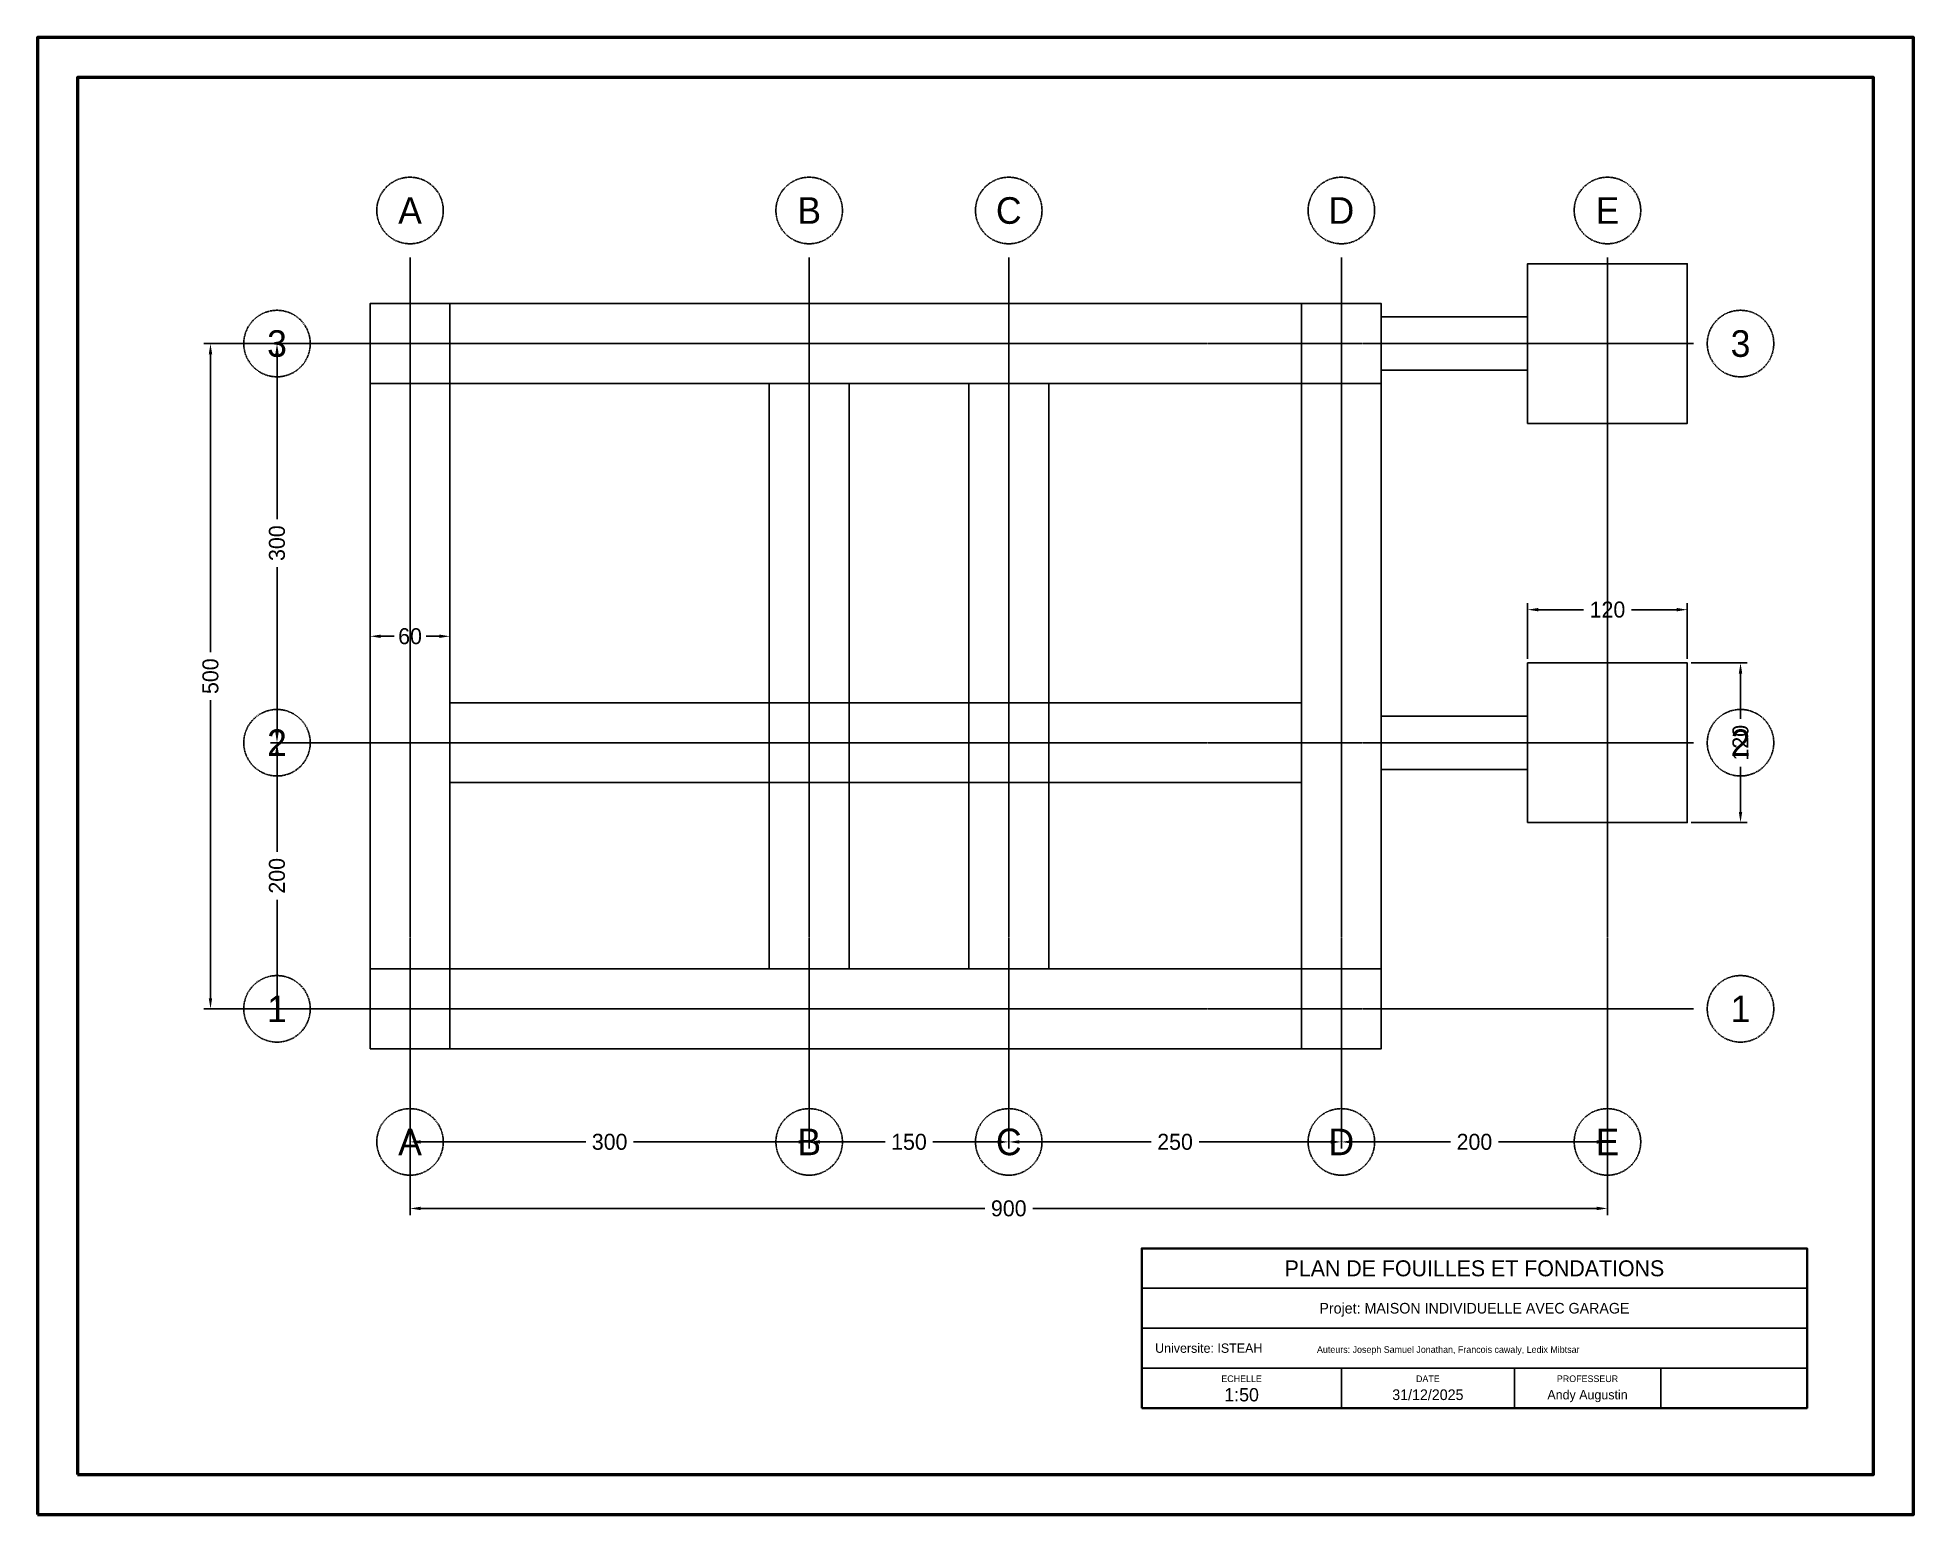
# Model space of a CAD drawing. Header units: centimetres. Extents: x -280 to 1130, y -380 to 730.
import ezdxf
from ezdxf.enums import TextEntityAlignment as Align

# ---------------------------------------------------------------- set-up
doc = ezdxf.new("R2010")
doc.units = ezdxf.units.CM
doc.linetypes.add('CENTER', pattern=[1.25, 0.5, -0.25, 0.25, -0.25])
for name, color, linetype in [('0_AXES', 8, 'CENTER'), ('1_FOUILLES_FILANTES', 7, 'Continuous'), ('2_FOUILLES_ISOLEES', 3, 'Continuous'), ('3_LONGRINES', 5, 'Continuous'), ('CARTOUCHE', 1, 'Continuous'), ('CARTOUCHE_TEXTE', 7, 'Continuous'), ('COTES_DIMENSIONS', 2, 'Continuous'), ('TEXTE_ANNOTATIONS', 7, 'Continuous')]:
    doc.layers.add(name, color=color, linetype=linetype)
doc.dimstyles.new('COTATION_PLAN', dxfattribs={"dimtxt": 12, "dimasz": 8, "dimexe": 5, "dimexo": 3, "dimtad": 1, "dimcen": 2.5, "dimclrd": 2, "dimclrt": 2, "dimazin": 3, "dimtfac": 1, "dimtmove": 0, "dimatfit": 3, "dimarcsym": 0})

# ---------------------------------------------------------------- blocks, each defined once
blk = doc.blocks.new('_CLOSEDFILLED')
at = {"color": 0, "linetype": 'ByBlock'}
blk.add_solid([(-1, 0.16), (0, 0), (-1, -0.16)], dxfattribs=at)
blk = doc.blocks.new('*D0')
at = {"transparency": 16777216}
for p, q in [((0, -3), (0, -155)), ((900, -3), (900, -155))]:
    blk.add_line(p, q, dxfattribs=at)
at = {"color": 2, "transparency": 16777216}
for p, q in [((8, -150), (432, -150)), ((468, -150), (892, -150))]:
    blk.add_line(p, q, dxfattribs=at)
at = {"layer": 'Defpoints', "transparency": 16777216}
for p in [(0, 0), (900, 0), (0, -150)]:
    blk.add_point(p, dxfattribs=at)
at = {"layer": 'COTES_DIMENSIONS', "color": 2, "transparency": 16777216, "xscale": 8, "yscale": 8, "rotation": 180}
blk.add_blockref('_CLOSEDFILLED', (0, -150), dxfattribs=at)
at = {"layer": 'COTES_DIMENSIONS', "color": 2, "transparency": 16777216, "xscale": 8, "yscale": 8}
blk.add_blockref('_CLOSEDFILLED', (900, -150), dxfattribs=at)
at = {"layer": 'COTES_DIMENSIONS', "color": 2, "transparency": 16777216, "insert": (450, -150), "char_height": 12, "attachment_point": 5}
blk.add_mtext('900', dxfattribs=at)
blk = doc.blocks.new('*D2')
at = {"transparency": 16777216}
for p, q in [((0, -3), (0, -105)), ((300, -3), (300, -105))]:
    blk.add_line(p, q, dxfattribs=at)
at = {"color": 2, "transparency": 16777216}
for p, q in [((8, -100), (132, -100)), ((168, -100), (292, -100))]:
    blk.add_line(p, q, dxfattribs=at)
at = {"layer": 'Defpoints', "transparency": 16777216}
for p in [(0, 0), (300, 0), (0, -100)]:
    blk.add_point(p, dxfattribs=at)
at = {"layer": 'COTES_DIMENSIONS', "color": 2, "transparency": 16777216, "xscale": 8, "yscale": 8, "rotation": 180}
blk.add_blockref('_CLOSEDFILLED', (0, -100), dxfattribs=at)
at = {"layer": 'COTES_DIMENSIONS', "color": 2, "transparency": 16777216, "xscale": 8, "yscale": 8}
blk.add_blockref('_CLOSEDFILLED', (300, -100), dxfattribs=at)
at = {"layer": 'COTES_DIMENSIONS', "color": 2, "transparency": 16777216, "insert": (150, -100), "char_height": 12, "attachment_point": 5}
blk.add_mtext('300', dxfattribs=at)
blk = doc.blocks.new('*D3')
at = {"transparency": 16777216}
for p, q in [((300, -3), (300, -105)), ((450, -3), (450, -105))]:
    blk.add_line(p, q, dxfattribs=at)
at = {"color": 2, "transparency": 16777216}
for p, q in [((308, -100), (357, -100)), ((393, -100), (442, -100))]:
    blk.add_line(p, q, dxfattribs=at)
at = {"layer": 'Defpoints', "transparency": 16777216}
for p in [(300, 0), (450, 0), (300, -100)]:
    blk.add_point(p, dxfattribs=at)
at = {"layer": 'COTES_DIMENSIONS', "color": 2, "transparency": 16777216, "xscale": 8, "yscale": 8, "rotation": 180}
blk.add_blockref('_CLOSEDFILLED', (300, -100), dxfattribs=at)
at = {"layer": 'COTES_DIMENSIONS', "color": 2, "transparency": 16777216, "xscale": 8, "yscale": 8}
blk.add_blockref('_CLOSEDFILLED', (450, -100), dxfattribs=at)
at = {"layer": 'COTES_DIMENSIONS', "color": 2, "transparency": 16777216, "insert": (375, -100), "char_height": 12, "attachment_point": 5}
blk.add_mtext('150', dxfattribs=at)
blk = doc.blocks.new('*D4')
at = {"transparency": 16777216}
for p, q in [((450, -3), (450, -105)), ((700, -3), (700, -105))]:
    blk.add_line(p, q, dxfattribs=at)
at = {"color": 2, "transparency": 16777216}
for p, q in [((458, -100), (557, -100)), ((593, -100), (692, -100))]:
    blk.add_line(p, q, dxfattribs=at)
at = {"layer": 'Defpoints', "transparency": 16777216}
for p in [(450, 0), (700, 0), (450, -100)]:
    blk.add_point(p, dxfattribs=at)
at = {"layer": 'COTES_DIMENSIONS', "color": 2, "transparency": 16777216, "xscale": 8, "yscale": 8, "rotation": 180}
blk.add_blockref('_CLOSEDFILLED', (450, -100), dxfattribs=at)
at = {"layer": 'COTES_DIMENSIONS', "color": 2, "transparency": 16777216, "xscale": 8, "yscale": 8}
blk.add_blockref('_CLOSEDFILLED', (700, -100), dxfattribs=at)
at = {"layer": 'COTES_DIMENSIONS', "color": 2, "transparency": 16777216, "insert": (575, -100), "char_height": 12, "attachment_point": 5}
blk.add_mtext('250', dxfattribs=at)
blk = doc.blocks.new('*D5')
at = {"transparency": 16777216}
for p, q in [((700, -3), (700, -105)), ((900, -3), (900, -105))]:
    blk.add_line(p, q, dxfattribs=at)
at = {"color": 2, "transparency": 16777216}
for p, q in [((708, -100), (782, -100)), ((818, -100), (892, -100))]:
    blk.add_line(p, q, dxfattribs=at)
at = {"layer": 'Defpoints', "transparency": 16777216}
for p in [(700, 0), (900, 0), (700, -100)]:
    blk.add_point(p, dxfattribs=at)
at = {"layer": 'COTES_DIMENSIONS', "color": 2, "transparency": 16777216, "xscale": 8, "yscale": 8, "rotation": 180}
blk.add_blockref('_CLOSEDFILLED', (700, -100), dxfattribs=at)
at = {"layer": 'COTES_DIMENSIONS', "color": 2, "transparency": 16777216, "xscale": 8, "yscale": 8}
blk.add_blockref('_CLOSEDFILLED', (900, -100), dxfattribs=at)
at = {"layer": 'COTES_DIMENSIONS', "color": 2, "transparency": 16777216, "insert": (800, -100), "char_height": 12, "attachment_point": 5}
blk.add_mtext('200', dxfattribs=at)
blk = doc.blocks.new('*D6')
at = {"transparency": 16777216}
for p, q in [((-3, 500), (-155, 500)), ((-3, 0), (-155, 0))]:
    blk.add_line(p, q, dxfattribs=at)
at = {"color": 2, "transparency": 16777216}
for p, q in [((-150, 268), (-150, 492)), ((-150, 8), (-150, 232))]:
    blk.add_line(p, q, dxfattribs=at)
at = {"layer": 'Defpoints', "transparency": 16777216}
for p in [(0, 500), (-150, 0), (0, 0)]:
    blk.add_point(p, dxfattribs=at)
at = {"layer": 'COTES_DIMENSIONS', "color": 2, "transparency": 16777216, "xscale": 8, "yscale": 8}
for p, rotation in [((-150, 500), 90), ((-150, 0), 270)]:
    blk.add_blockref('_CLOSEDFILLED', p, dxfattribs=dict(at, rotation=rotation))
at = {"layer": 'COTES_DIMENSIONS', "color": 2, "transparency": 16777216, "insert": (-150, 250), "char_height": 12, "attachment_point": 5, "rotation": 90}
blk.add_mtext('500', dxfattribs=at)
blk = doc.blocks.new('*D7')
at = {"transparency": 16777216}
for p, q in [((-3, 200), (-105, 200)), ((-3, 0), (-105, 0))]:
    blk.add_line(p, q, dxfattribs=at)
at = {"color": 2, "transparency": 16777216}
for p, q in [((-100, 118), (-100, 192)), ((-100, 8), (-100, 82))]:
    blk.add_line(p, q, dxfattribs=at)
at = {"layer": 'Defpoints', "transparency": 16777216}
for p in [(0, 200), (-100, 0), (0, 0)]:
    blk.add_point(p, dxfattribs=at)
at = {"layer": 'COTES_DIMENSIONS', "color": 2, "transparency": 16777216, "xscale": 8, "yscale": 8}
for p, rotation in [((-100, 200), 90), ((-100, 0), 270)]:
    blk.add_blockref('_CLOSEDFILLED', p, dxfattribs=dict(at, rotation=rotation))
at = {"layer": 'COTES_DIMENSIONS', "color": 2, "transparency": 16777216, "insert": (-100, 100), "char_height": 12, "attachment_point": 5, "rotation": 90}
blk.add_mtext('200', dxfattribs=at)
blk = doc.blocks.new('*D8')
at = {"transparency": 16777216}
for p, q in [((-3, 500), (-105, 500)), ((-3, 200), (-105, 200))]:
    blk.add_line(p, q, dxfattribs=at)
at = {"color": 2, "transparency": 16777216}
for p, q in [((-100, 368), (-100, 492)), ((-100, 208), (-100, 332))]:
    blk.add_line(p, q, dxfattribs=at)
at = {"layer": 'Defpoints', "transparency": 16777216}
for p in [(0, 500), (-100, 200), (0, 200)]:
    blk.add_point(p, dxfattribs=at)
at = {"layer": 'COTES_DIMENSIONS', "color": 2, "transparency": 16777216, "xscale": 8, "yscale": 8}
for p, rotation in [((-100, 500), 90), ((-100, 200), 270)]:
    blk.add_blockref('_CLOSEDFILLED', p, dxfattribs=dict(at, rotation=rotation))
at = {"layer": 'COTES_DIMENSIONS', "color": 2, "transparency": 16777216, "insert": (-100, 350), "char_height": 12, "attachment_point": 5, "rotation": 90}
blk.add_mtext('300', dxfattribs=at)
blk = doc.blocks.new('*D9')
at = {"transparency": 16777216}
for p, q in [((-30, 203), (-30, 285)), ((30, 203), (30, 285))]:
    blk.add_line(p, q, dxfattribs=at)
at = {"color": 2, "transparency": 16777216}
for p, q in [((-22, 280), (-12, 280)), ((12, 280), (22, 280))]:
    blk.add_line(p, q, dxfattribs=at)
at = {"layer": 'Defpoints', "transparency": 16777216}
for p in [(-30, 280), (-30, 200), (30, 200)]:
    blk.add_point(p, dxfattribs=at)
at = {"layer": 'COTES_DIMENSIONS', "color": 2, "transparency": 16777216, "xscale": 8, "yscale": 8, "rotation": 180}
blk.add_blockref('_CLOSEDFILLED', (-30, 280), dxfattribs=at)
at = {"layer": 'COTES_DIMENSIONS', "color": 2, "transparency": 16777216, "xscale": 8, "yscale": 8}
blk.add_blockref('_CLOSEDFILLED', (30, 280), dxfattribs=at)
at = {"layer": 'COTES_DIMENSIONS', "color": 2, "transparency": 16777216, "insert": (0, 280), "char_height": 12, "attachment_point": 5}
blk.add_mtext('60', dxfattribs=at)
blk = doc.blocks.new('*D10')
at = {"transparency": 16777216}
for p, q in [((840, 263), (840, 305)), ((960, 263), (960, 305))]:
    blk.add_line(p, q, dxfattribs=at)
at = {"color": 2, "transparency": 16777216}
for p, q in [((848, 300), (882, 300)), ((918, 300), (952, 300))]:
    blk.add_line(p, q, dxfattribs=at)
at = {"layer": 'Defpoints', "transparency": 16777216}
for p in [(840, 300), (840, 260), (960, 260)]:
    blk.add_point(p, dxfattribs=at)
at = {"layer": 'COTES_DIMENSIONS', "color": 2, "transparency": 16777216, "xscale": 8, "yscale": 8, "rotation": 180}
blk.add_blockref('_CLOSEDFILLED', (840, 300), dxfattribs=at)
at = {"layer": 'COTES_DIMENSIONS', "color": 2, "transparency": 16777216, "xscale": 8, "yscale": 8}
blk.add_blockref('_CLOSEDFILLED', (960, 300), dxfattribs=at)
at = {"layer": 'COTES_DIMENSIONS', "color": 2, "transparency": 16777216, "insert": (900, 300), "char_height": 12, "attachment_point": 5}
blk.add_mtext('120', dxfattribs=at)
blk = doc.blocks.new('*D11')
at = {"transparency": 16777216}
for p, q in [((963, 260), (1005, 260)), ((963, 140), (1005, 140))]:
    blk.add_line(p, q, dxfattribs=at)
at = {"color": 2, "transparency": 16777216}
for p, q in [((1000, 218), (1000, 252)), ((1000, 148), (1000, 182))]:
    blk.add_line(p, q, dxfattribs=at)
at = {"layer": 'Defpoints', "transparency": 16777216}
for p in [(960, 260), (960, 140), (1000, 140)]:
    blk.add_point(p, dxfattribs=at)
at = {"layer": 'COTES_DIMENSIONS', "color": 2, "transparency": 16777216, "xscale": 8, "yscale": 8}
for p, rotation in [((1000, 260), 90), ((1000, 140), 270)]:
    blk.add_blockref('_CLOSEDFILLED', p, dxfattribs=dict(at, rotation=rotation))
at = {"layer": 'COTES_DIMENSIONS', "color": 2, "transparency": 16777216, "insert": (1000, 200), "char_height": 12, "attachment_point": 5, "rotation": 90}
blk.add_mtext('120', dxfattribs=at)

msp = doc.modelspace()

# ---------------------------------------------------------------- linework, layer by layer
at = {"layer": '0_AXES'}
for p, q in [((0, -65), (0, 565)), ((300, -65), (300, 565)), ((450, -65), (450, 565)), ((700, -65), (700, 565)), ((900, -65), (900, 565)), ((-65, 500), (965, 500)), ((-65, 200), (965, 200)), ((-65, 0), (965, 0))]:
    msp.add_line(p, q, dxfattribs=at)
for centre in [(0, 600), (300, 600), (450, 600), (700, 600), (900, 600), (-100, 500), (1000, 500), (-100, 200), (1000, 200), (-100, 0), (1000, 0), (0, -100), (300, -100), (450, -100), (700, -100), (900, -100)]:
    msp.add_circle(centre, 25, dxfattribs=at)
at = {"layer": '1_FOUILLES_FILANTES'}
for points in [[(-30, -30), (30, -30), (30, 530), (-30, 530), (-30, -30)], [(-30, 470), (730, 470), (730, 530), (-30, 530), (-30, 470)], [(670, -30), (730, -30), (730, 530), (670, 530), (670, -30)], [(270, 30), (330, 30), (330, 470), (270, 470), (270, 30)], [(420, 30), (480, 30), (480, 470), (420, 470), (420, 30)], [(30, 170), (670, 170), (670, 230), (30, 230), (30, 170)], [(-30, -30), (730, -30), (730, 30), (-30, 30), (-30, -30)]]:
    msp.add_lwpolyline(points, dxfattribs=at)
at = {"layer": '2_FOUILLES_ISOLEES'}
for points in [[(840, 440), (960, 440), (960, 560), (840, 560), (840, 440)], [(840, 140), (960, 140), (960, 260), (840, 260), (840, 140)]]:
    msp.add_lwpolyline(points, dxfattribs=at)
at = {"layer": '3_LONGRINES'}
for points in [[(730, 480), (840, 480), (840, 520), (730, 520), (730, 480)], [(730, 180), (840, 180), (840, 220), (730, 220), (730, 180)]]:
    msp.add_lwpolyline(points, dxfattribs=at)
at = {"layer": 'CARTOUCHE'}
for p, q in [((550, -210), (1050, -210)), ((550, -240), (1050, -240)), ((550, -270), (1050, -270)), ((700, -300), (700, -270)), ((830, -300), (830, -270)), ((940, -300), (940, -270))]:
    msp.add_line(p, q, dxfattribs=at)
at = {"layer": 'CARTOUCHE', "lineweight": 50}
msp.add_lwpolyline([(-280, -380), (1130, -380), (1130, 730), (-280, 730)], close=True, dxfattribs=at)
msp.add_lwpolyline([(-250, -350), (1100, -350), (1100, 700), (-250, 700), (-250, -350)], dxfattribs=at)
at = {"layer": 'CARTOUCHE', "lineweight": 35}
msp.add_lwpolyline([(550, -300), (1050, -300), (1050, -180), (550, -180), (550, -300)], dxfattribs=at)

# ---------------------------------------------------------------- texts
at = {"layer": 'CARTOUCHE_TEXTE'}
for s, height, p in [('PLAN DE FOUILLES ET FONDATIONS', 12, (800, -195)), ('Projet: MAISON INDIVIDUELLE AVEC GARAGE', 8, (800, -225)), ('ECHELLE', 5, (625, -278)), ('DATE', 5, (765, -278)), ('PROFESSEUR', 5, (885, -278)), ('1:50', 10, (625, -290)), ('31/12/2025', 8, (765, -290)), ('Andy Augustin', 7, (885, -290))]:
    msp.add_text(s, height=height, dxfattribs=at).set_placement(p, align=Align.MIDDLE_CENTER)
for s, height, p in [('Universite: ISTEAH', 7, (560, -255)), ('Auteurs: Joseph Samuel Jonathan, Francois cawaly, Ledix Mibtsar', 5, (681.658, -256.044))]:
    msp.add_text(s, height=height, dxfattribs=at).set_placement(p, align=Align.MIDDLE_LEFT)
at = {"layer": 'TEXTE_ANNOTATIONS'}
for s, p in [('A', (0, 600)), ('B', (300, 600)), ('C', (450, 600)), ('D', (700, 600)), ('E', (900, 600)), ('3', (-100, 500)), ('3', (1000, 500)), ('2', (-100, 200)), ('2', (1000, 200)), ('1', (-100, 0)), ('1', (1000, 0)), ('A', (0, -100)), ('B', (300, -100)), ('C', (450, -100)), ('D', (700, -100)), ('E', (900, -100))]:
    msp.add_text(s, height=20, dxfattribs=at).set_placement(p, align=Align.MIDDLE_CENTER)

# ---------------------------------------------------------------- dimensions: what is measured, and where the dimension line sits
at = {"layer": 'COTES_DIMENSIONS'}
for base, p1, p2, picture, middle in [((-150, 0), (0, 0), (0, 500), '*D6', (-150, 250)), ((-100, 200), (0, 200), (0, 500), '*D8', (-100, 350)), ((1000, 140), (960, 140), (960, 260), '*D11', (1000, 200)), ((-100, 0), (0, 0), (0, 200), '*D7', (-100, 100))]:
    dim = msp.add_linear_dim(base=base, p1=p1, p2=p2, angle=90, dimstyle='COTATION_PLAN', dxfattribs=at)
    dim.commit()
    dim.dimension.update_dxf_attribs({"geometry": picture, "text_midpoint": middle})
for base, p1, p2, picture, middle in [((840, 300), (840, 260), (960, 260), '*D10', (900, 300)), ((-30, 280), (-30, 200), (30, 200), '*D9', (0, 280)), ((0, -150), (0, 0), (900, 0), '*D0', (450, -150)), ((0, -100), (0, 0), (300, 0), '*D2', (150, -100)), ((300, -100), (300, 0), (450, 0), '*D3', (375, -100)), ((450, -100), (450, 0), (700, 0), '*D4', (575, -100)), ((700, -100), (700, 0), (900, 0), '*D5', (800, -100))]:
    dim = msp.add_linear_dim(base=base, p1=p1, p2=p2, dimstyle='COTATION_PLAN', dxfattribs=at)
    dim.commit()
    dim.dimension.update_dxf_attribs({"geometry": picture, "text_midpoint": middle})

doc.saveas('drawing.dxf')
